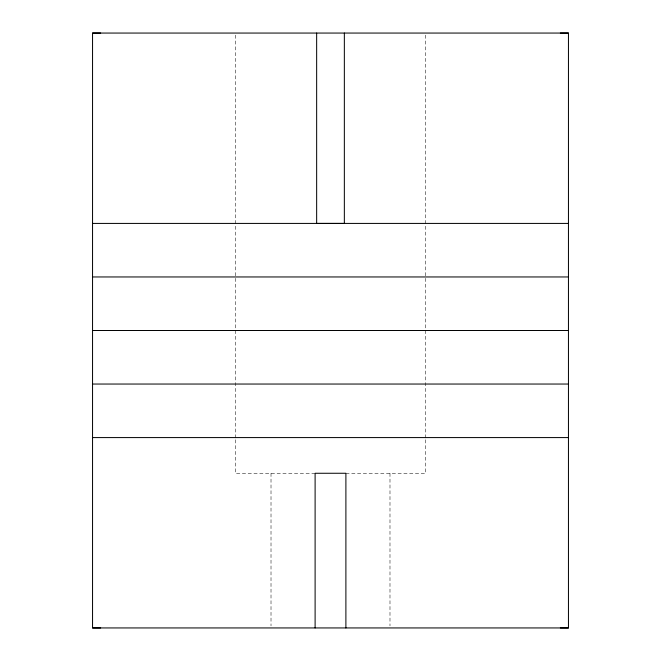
<?xml version="1.0" encoding="UTF-8"?>
<svg xmlns="http://www.w3.org/2000/svg" width="661" height="661" viewBox="0 0 661 661"><rect width="100%" height="100%" fill="white"/><g stroke="black" fill="none" stroke-linecap="round" stroke-linejoin="round"><path stroke-width="0.5" stroke-dasharray="3.31 2.48" d="M315.107 473.268L235.316 473.268L235.316 439.251M345.893 473.268L425.684 473.268L425.684 439.251M425.684 35.124L425.684 438.218M389.99 473.268L389.99 625.876M271.01 473.268L271.01 625.876M235.316 35.124L235.316 438.218"/><path stroke-width="0.99" d="M100.654 627.942L92.548 627.942L92.548 33.058L568.452 33.058L568.452 627.942L560.346 627.942M92.548 33.058L100.654 33.058M560.346 33.058L568.452 33.058M92.548 223.418L568.452 223.418M92.548 276.959L568.452 276.959M92.548 330.5L568.452 330.5M92.548 384.041L568.452 384.041M92.548 437.582L568.452 437.582M92.548 627.942L568.452 627.942M345.893 627.942L345.901 473.259L315.107 473.268L315.107 627.942M344.348 33.05L344.348 223.418L316.652 223.418L316.652 33.05"/></g></svg>
